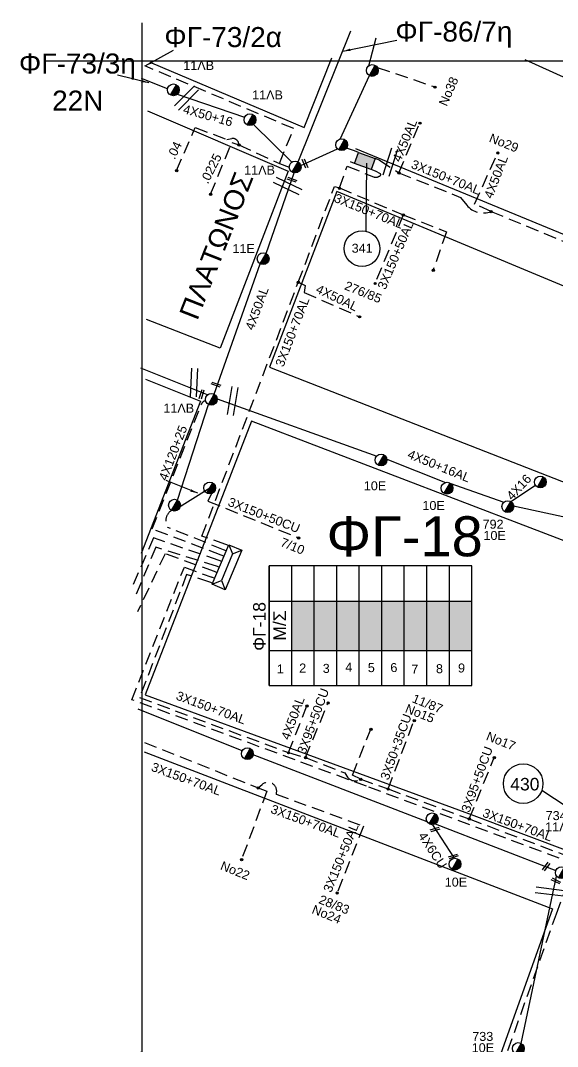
# Model space of a CAD drawing. Header units: millimetres. Extents: x 875 to 3140, y 727 to 1775.
# Drawn here: x 887 to 994.3, y 1559.1 to 1764.2 of the extents above; entities that cross this region are included whole.
import ezdxf
from ezdxf.enums import TextEntityAlignment as Align

# ---------------------------------------------------------------- set-up
doc = ezdxf.new("R2010")
doc.units = ezdxf.units.MM
doc.linetypes.add('DASHED', pattern=[19.05, 12.7, -6.35])
for name, color, linetype in [('Link Box 4 Διευθύνσεων', 7, 'Continuous'), ('Ασφαλειοκιβώτια Χ.Τ 9 αναχωρήσεων', 7, 'Continuous'), ('Γέφυρες Εναερίου Δικτύου', 7, 'Continuous'), ('Γυμνά εναέρια ΧΤ (3Φ)   3x50+35CU', 7, 'Continuous'), ('Γυμνά εναέρια ΧΤ (3Φ)   4x50AL', 7, 'Continuous'), ('Γυμνά εναέρια ΧΤ και ΦΟΠ (3Φ)   4x50+16AL', 7, 'Continuous'), ('Εναέρια παροχή ΧΤ 4x16', 7, 'SYN_LINE'), ('Επιγραφές - Σχήματα', 7, 'Continuous'), ('Καλώδια ΧΤ   3x150+50AL', 7, 'DASHED'), ('Καλώδια ΧΤ   3x150+50CU', 7, 'DASHED'), ('Καλώδια ΧΤ   3x150+70AL', 7, 'DASHED'), ('Καλώδια ΧΤ   3x150AL+50CU', 7, 'DASHED'), ('Καλώδια ΧΤ   3x95+50CU', 7, 'DASHED'), ('Καλώδια ΧΤ   4x6CU', 7, 'DASHED'), ('Μηχανική τομή', 7, 'Continuous'), ('Στύλος ΦΜ', 7, 'Continuous'), ('Στύλος ΦΜ @ 1', 7, 'Continuous'), ('Συνδέσεις', 7, 'Continuous'), ('Συνεστραμμένα ΧΤ   4x120+25AL', 7, 'SYN_LINE'), ('Τομή', 7, 'Continuous'), ('Υποσταθμός πόλεως', 7, 'Continuous'), ('Υπόβαθρο ΔΕΗ', 7, 'Continuous'), ('Υπόγεια Καλώδια Δικτύου ΧΤ   .04', 7, 'DASHED'), ('Υπόγεια καλώδια Παροχών ΧΤ   .0225', 7, 'DASHED')]:
    doc.layers.add(name, color=color, linetype=linetype)
doc.styles.add('ar', font='arial.ttf')
doc.styles.get("Standard").update_dxf_attribs({"font": 'arial.ttf'})
doc.linetypes.add('SYN_LINE', pattern='A,0.5,-0.0001,["/\\/\\/\\/",Standard,S=0.1,R=0,X=0,Y=-0.05],-0.25', length=0.7501)
doc.dimstyles.new('ISO-25', dxfattribs={"dimtxt": 2.5, "dimasz": 2.5, "dimexe": 1.25, "dimexo": 0.625, "dimtad": 1, "dimtxsty": 'Standard', "dimcen": 2.5, "dimadec": 0, "dimazin": 0, "dimtfac": 1, "dimtmove": 0, "dimatfit": 3, "dimfxl": 1, "dimarcsym": 0})

# ---------------------------------------------------------------- blocks, each defined once
blk = doc.blocks.new('ΥΠΑΡΧΩΝ ΤΣΙΜΕΝΤΕΝΙΟΣ ΣΤΥΛΟΣ')
at = {"layer": 'Στύλος ΦΜ'}
blk.add_hatch(color=256, dxfattribs=at).paths.add_polyline_path([(-1.29, -2.28, 0.574793), (2.62, 0, 0.268822), (1.3, 2.27)])
blk.add_line((-1.29, -2.28), (1.3, 2.27), dxfattribs=at)
blk.add_circle((0, 0), 2.62, dxfattribs=at)
at = {"layer": 'Στύλος ΦΜ', "flags": 4}
for tag, p in [('ΑΡΙΘΜΟΣ', (-4.68, 8.05)), ('ΤΥΠΟΣ', (-4.91, 3.03))]:
    blk.add_attdef(tag, p, '', height=4, dxfattribs=at)
blk = doc.blocks.new('LINK BOX 4 ΑΝΑΧΩΡΗΣΕΩΝ')
at = {"layer": 'Link Box 4 Διευθύνσεων', "ltscale": 40}
blk.add_hatch(color=256, dxfattribs=at).paths.add_polyline_path([(-3.54, 0), (-3.54, -4.67), (3.54, -4.67), (3.54, 0)])
for p, q in [((-3.54, 0), (-5.33, 0)), ((5.33, 0), (3.54, 0)), ((-3.54, -4.67), (-5.33, -4.67)), ((5.33, -4.67), (3.54, -4.67))]:
    blk.add_line(p, q, dxfattribs=at)
blk.add_lwpolyline([(-3.54, -4.67), (-3.54, 0), (3.54, 0), (3.54, -4.67)], close=True, dxfattribs=at)
blk = doc.blocks.new('ΥΠΟΣΤΑΘΜΟΣ ΠΟΛΕΩΣ 8 ΑΝΑΧΩΡΗΣΕΩΝ')
at = {"layer": 'Υποσταθμός πόλεως', "linetype": 'Continuous', "ltscale": 40}
for p, q in [((-8.18, -2.82), (-8.18, -4)), ((-5.9, -2.82), (-5.9, -4)), ((-3.55, -2.82), (-3.55, -4)), ((-1.28, -2.82), (-1.28, -4)), ((1.23, -2.82), (1.23, -4)), ((3.56, -2.82), (3.56, -4)), ((6.03, -2.82), (6.03, -4)), ((8.16, -2.82), (8.16, -4))]:
    blk.add_line(p, q, dxfattribs=at)
blk.add_lwpolyline([(-8.57, 2.82), (8.57, 2.82), (8.57, -2.82), (-8.57, -2.82)], close=True, dxfattribs=at)
for points in [[(-5.75, 0), (-8.57, 2.82)], [(5.75, 0), (8.57, 2.82)], [(-8.57, -2.82), (-5.75, 0)], [(-5.75, 0), (5.75, 0)], [(8.57, -2.82), (5.75, 0)]]:
    blk.add_lwpolyline(points, dxfattribs=at)
at = {"layer": 'Υποσταθμός πόλεως', "linetype": 'SYN_LINE', "ltscale": 40, "flags": 1}
for tag, p in [('ΜΕΤΑΣΧΗΜΑΤΙΣΜΟΣ', (9.59, 1.44)), ('ΙΣΧΥΣ', (9.57, -1.35)), ('ΑΡΙΘΜΟΣ', (9.69, -4.07))]:
    blk.add_attdef(tag, p, '', height=1.8, dxfattribs=at)
blk = doc.blocks.new('ΤΟΜΗ')
at = {"layer": 'Τομή', "ltscale": 40}
for p, q in [((-5.68, 0), (5.68, 0)), ((5.68, -2.33), (-5.68, -2.33))]:
    blk.add_line(p, q, dxfattribs=at)
blk = doc.blocks.new('ΑΣΦΑΛΕΙΟΚΙΒΩΤΙΟ ΥΠΟΣΤΑΘΜΟΥ 9 ΑΝΑΧΩΡΗΣΕΩΝ')
at = {"layer": 'Ασφαλειοκιβώτια Χ.Τ 9 αναχωρήσεων', "ltscale": 40}
for p, q in [((-23.8, 40.36), (24.02, 40.36)), ((-9.72, 40.36), (-9.72, -40.64)), ((9.94, 40.36), (9.94, -40.64)), ((-23.8, 31.36), (24.02, 31.36)), ((-23.8, 22.36), (24.02, 22.36)), ((-23.8, 13.36), (24.02, 13.36)), ((-23.8, 4.36), (24.02, 4.36)), ((-23.8, -4.64), (24.02, -4.64)), ((-23.8, -13.64), (24.02, -13.64)), ((-23.8, -22.64), (24.02, -22.64)), ((-23.8, -31.64), (24.02, -31.64))]:
    blk.add_line(p, q, dxfattribs=at)
at = {"layer": 'Ασφαλειοκιβώτια Χ.Τ 9 αναχωρήσεων'}
blk.add_lwpolyline([(-23.8, -40.64), (24.02, -40.64), (24.02, 40.36), (-23.8, 40.36)], close=True, dxfattribs=at)
for s, rotation, p in [('1', 270, (-18.96, 37.31)), ('2', 270, (-18.6, 28.38)), ('3', 270, (-18.74, 18.97)), ('4', 270, (-18.26, 9.95)), ('5', 270, (-18.42, 0.93)), ('6', 274.9707, (-18.52, -8.21)), ('7', 270, (-19, -16.47)), ('8', 270, (-18.86, -26.29)), ('9', 266.863, (-18.5, -35))]:
    blk.add_text(s, height=3.6, rotation=rotation, dxfattribs=at).set_placement(p)
at = {"layer": 'Ασφαλειοκιβώτια Χ.Τ 9 αναχωρήσεων', "ltscale": 40}
for tag, height, p in [('ΟΝΟΜΑ', 5, (-0.16, 44.31)), ('ΚΕΙΜΕΝΟ 1', 2, (17.06, 35.59)), ('ΚΕΙΜΕΝΟ 2', 2, (17.06, 26.88)), ('ΚΕΙΜΕΝΟ 3', 2, (17.06, 17.69)), ('ΚΕΙΜΕΝΟ 4', 2, (17.06, 8.71)), ('ΚΕΙΜΕΝΟ 5', 2, (17.06, -0.13)), ('ΚΕΙΜΕΝΟ 6', 2, (17.06, -9.05)), ('ΚΕΙΜΕΝΟ 7', 2, (17.06, -18.13)), ('ΚΕΙΜΕΝΟ 8', 2, (17.06, -26.85)), ('ΚΕΙΜΕΝΟ 9', 2, (17.06, -35.99)), ('ΣΧ', 2, (-0.1, -42.64))]:
    blk.add_attdef(tag, text='', height=height, dxfattribs=at).set_placement(p, align=Align.MIDDLE_CENTER)
blk = doc.blocks.new('_ΣΥΝΔΕΣΗ')
at = {"layer": 'Συνδέσεις', "linetype": 'SYN_LINE', "ltscale": 40}
blk.add_hatch(color=256, dxfattribs=at).paths.add_polyline_path([(0.5, -0.01, 1), (-0.5, -0.01, 1)])
at = {"layer": 'Συνδέσεις'}
blk.add_circle((0, -0.01), 0.5, dxfattribs=at)
blk = doc.blocks.new('ΜΗΧΑΝΙΚΗ ΤΟΜΗ')
at = {"layer": 'Μηχανική τομή', "ltscale": 40}
for p, q in [((-1.89, 0.78), (1.89, 0.78)), ((1.89, 0), (-1.89, 0))]:
    blk.add_line(p, q, dxfattribs=at)

msp = doc.modelspace()

# ---------------------------------------------------------------- hatches: boundary and pattern name
at = {"layer": 'Ασφαλειοκιβώτια Χ.Τ 9 αναχωρήσεων', "ltscale": 20}
for color, points in [(133, [(941.23, 1648.08), (941.23, 1638.26), (945.73, 1638.26), (945.73, 1648.08)]), (6, [(945.73, 1648.08), (945.73, 1638.26), (950.23, 1638.26), (950.23, 1648.08)]), (27, [(950.23, 1648.08), (950.23, 1638.26), (954.73, 1638.26), (954.73, 1648.08)]), (151, [(954.73, 1648.08), (954.73, 1638.26), (959.23, 1638.26), (959.23, 1648.08)]), (30, [(959.23, 1648.08), (959.23, 1638.26), (963.73, 1638.26), (963.73, 1648.08)]), (62, [(963.73, 1648.08), (963.73, 1638.26), (968.23, 1638.26), (968.23, 1648.08)]), (173, [(968.23, 1648.08), (968.23, 1638.26), (972.73, 1638.26), (972.73, 1648.08)]), (1, [(972.73, 1648.08), (972.73, 1638.26), (977.23, 1638.26), (977.23, 1648.08)])]:
    msp.add_hatch(color=color, dxfattribs=at).paths.add_polyline_path(points)

# ---------------------------------------------------------------- linework, layer by layer
at = {"layer": 'Γέφυρες Εναερίου Δικτύου', "color": 30}
for points in [[(956.63, 1755.13), (958.12, 1760.68)], [(950.89, 1740.46), (956.75, 1753.16)]]:
    msp.add_lwpolyline(points, dxfattribs=at)
at = {"layer": 'Γέφυρες Εναερίου Δικτύου', "color": 6, "linetype": 'DASHED', "ltscale": 0.2}
msp.add_lwpolyline([(938.76, 1735.6), (941.62, 1742.55), (911.85, 1755.11)], dxfattribs=at)
at = {"layer": 'Γέφυρες Εναερίου Δικτύου', "color": 30, "linetype": 'DASHED', "ltscale": 0.2}
for points in [[(958.34, 1754.8), (969.87, 1750.87)], [(926.22, 1655.08), (914.07, 1658.86), (909.72, 1648.53)]]:
    msp.add_lwpolyline(points, dxfattribs=at)
at = {"layer": 'Γέφυρες Εναερίου Δικτύου', "color": 30, "ltscale": 20}
msp.add_lwpolyline([(953.76, 1738.09), (952.2, 1738.67)], dxfattribs=at)
at = {"layer": 'Γέφυρες Εναερίου Δικτύου', "color": 62, "linetype": 'DASHED', "ltscale": 0.2}
msp.add_lwpolyline([(927.14, 1657.28), (913.37, 1662.51), (923.19, 1687.49, -0.277908), (924.02, 1688.13, 0.072289)], format="xyb", dxfattribs=at)
at = {"layer": 'Γέφυρες Εναερίου Δικτύου', "color": 133, "linetype": 'DASHED', "ltscale": 0.2}
msp.add_lwpolyline([(927.6, 1658.36), (916.47, 1662.82)], dxfattribs=at)
at = {"layer": 'Γέφυρες Εναερίου Δικτύου', "color": 173, "linetype": 'DASHED', "ltscale": 0.2}
msp.add_lwpolyline([(926.7, 1656.23), (913.59, 1660.73), (909.3, 1650.83)], dxfattribs=at)
at = {"layer": 'Γέφυρες Εναερίου Δικτύου', "color": 27, "linetype": 'DASHED', "ltscale": 0.2}
msp.add_lwpolyline([(925.77, 1654), (915.93, 1657.55), (910.39, 1645.93)], dxfattribs=at)
at = {"layer": 'Γέφυρες Εναερίου Δικτύου', "color": 133, "linetype": 'DASHED', "ltscale": 0.2}
msp.add_arc((918.48, 1664.17), 2.42, 121.3874, 213.7094, dxfattribs=at)
at = {"layer": 'Γυμνά εναέρια ΧΤ (3Φ)   3x50+35CU', "color": 151, "linetype": 'DASHED', "ltscale": 0.2}
msp.add_lwpolyline([(960.49, 1610.54), (965.7, 1624.22)], dxfattribs=at)
at = {"layer": 'Γυμνά εναέρια ΧΤ (3Φ)   4x50AL', "color": 30}
msp.add_lwpolyline([(942.5, 1735.88), (953.06, 1762.09)], dxfattribs=at)
at = {"layer": 'Γυμνά εναέρια ΧΤ (3Φ)   4x50AL', "color": 27, "linetype": 'DASHED', "ltscale": 0.2}
for points in [[(962.64, 1733.71), (966.83, 1743.67)], [(981.07, 1725.99), (977.79, 1727.44), (982.4, 1737.73)]]:
    msp.add_lwpolyline(points, dxfattribs=at)
at = {"layer": 'Γυμνά εναέρια ΧΤ (3Φ)   4x50AL', "color": 133}
for points in [[(936.11, 1717.56), (941.75, 1733.7)], [(925.75, 1689.45), (934.94, 1715.51)], [(918.39, 1668.28), (924.58, 1687.41)]]:
    msp.add_lwpolyline(points, dxfattribs=at)
at = {"layer": 'Γυμνά εναέρια ΧΤ (3Φ)   4x50AL', "color": 1, "linetype": 'DASHED', "ltscale": 0.2}
msp.add_lwpolyline([(942.55, 1711.83), (943.94, 1711.17), (943.71, 1709.77), (954.79, 1704.95)], dxfattribs=at)
at = {"layer": 'Γυμνά εναέρια ΧΤ (3Φ)   4x50AL', "color": 151, "linetype": 'DASHED', "ltscale": 0.2}
msp.add_lwpolyline([(940.56, 1617.8), (944.26, 1627.16)], dxfattribs=at)
at = {"layer": 'Γυμνά εναέρια ΧΤ και ΦΟΠ (3Φ)   4x50+16AL', "color": 173}
msp.add_lwpolyline([(916.43, 1750.47), (911.24, 1752.6)], dxfattribs=at)
at = {"layer": 'Γυμνά εναέρια ΧΤ και ΦΟΠ (3Φ)   4x50+16AL', "color": 30}
for points in [[(918.37, 1749.41), (931.81, 1744.82)], [(933.6, 1743.39), (941.28, 1735.86)], [(943.05, 1735.17), (950.36, 1738.52)]]:
    msp.add_lwpolyline(points, dxfattribs=at)
at = {"layer": 'Γυμνά εναέρια ΧΤ και ΦΟΠ (3Φ)   4x50+16AL', "color": 62}
msp.add_lwpolyline([(924.38, 1689.31), (911.07, 1694.67)], dxfattribs=at)
at = {"layer": 'Γυμνά εναέρια ΧΤ και ΦΟΠ (3Φ)   4x50+16AL', "color": 6}
for points in [[(926.33, 1688.53), (958.21, 1677.08)], [(960.26, 1676.46), (971.98, 1671.82)], [(972.86, 1671.7), (983.64, 1667.88)], [(985.57, 1667.17), (1030.52, 1657.43)]]:
    msp.add_lwpolyline(points, dxfattribs=at)
at = {"layer": 'Γυμνά εναέρια ΧΤ και ΦΟΠ (3Φ)   4x50+16AL', "color": 133}
for points in [[(931.35, 1618.18), (910.53, 1626.5)], [(968.29, 1604), (933.53, 1617.39)], [(969.91, 1603.56), (994.01, 1594.21)]]:
    msp.add_lwpolyline(points, dxfattribs=at)
at = {"layer": 'Γυμνά εναέρια ΧΤ και ΦΟΠ (3Φ)   4x50+16AL', "color": 2}
msp.add_lwpolyline([(987.1, 1559.67), (994.16, 1593.1)], dxfattribs=at)
at = {"layer": 'Εναέρια παροχή ΧΤ 4x16', "color": 6, "linetype": 'Continuous'}
msp.add_lwpolyline([(984.99, 1668.01), (989.92, 1671.27)], dxfattribs=at)
at = {"layer": 'Επιγραφές - Σχήματα', "ltscale": 20}
for p, q in [((956.18, 1735.64), (956.07, 1722.11)), ((1001.65, 1603.36), (991.19, 1610.2))]:
    msp.add_line(p, q, dxfattribs=at)
at = {"layer": 'Επιγραφές - Σχήματα'}
for points in [[(2909.53, 1755.34), (2909.49, 750.1), (911.34, 750.1), (911.34, 1763.72)], [(892.09, 1756.08), (2890.24, 1756.08), (2890.24, 1756.08)]]:
    msp.add_lwpolyline(points, dxfattribs=at)
at = {"layer": 'Επιγραφές - Σχήματα', "ltscale": 20}
for centre, radius in [((955.28, 1718.56), 3.58), ((987.49, 1611.6), 3.95)]:
    msp.add_circle(centre, radius, dxfattribs=at)
at = {"layer": 'Καλώδια ΧΤ   3x150+50AL', "color": 1, "ltscale": 0.2}
msp.add_lwpolyline([(963.53, 1725.31), (957.88, 1711.62)], dxfattribs=at)
at = {"layer": 'Καλώδια ΧΤ   3x150+50AL', "color": 6, "ltscale": 0.2}
msp.add_lwpolyline([(955.59, 1603.12), (950.31, 1589.75)], dxfattribs=at)
at = {"layer": 'Καλώδια ΧΤ   3x150+50CU', "ltscale": 0.2}
msp.add_lwpolyline([(925.18, 1669.59), (924.48, 1668.08), (942.59, 1660.73)], dxfattribs=at)
at = {"layer": 'Καλώδια ΧΤ   3x150+70AL', "color": 27, "ltscale": 0.2}
msp.add_lwpolyline([(958.76, 1736.25), (962.64, 1733.71), (974.94, 1728.81), (976.2, 1727.25, 0.329239), (981.07, 1725.99), (1045.69, 1699.36), (1044.18, 1694.59)], format="xyb", dxfattribs=at)
at = {"layer": 'Καλώδια ΧΤ   3x150+70AL', "color": 1, "ltscale": 0.2}
msp.add_lwpolyline([(928.04, 1659.41), (923.28, 1661.09), (942.55, 1711.83), (949.77, 1730.99), (950.78, 1730.69), (952.33, 1735.03), (957.58, 1732.91, 0.24892), (958.72, 1733.03, 0.512861), (958.99, 1733.51), (957.95, 1734.06)], format="xyb", dxfattribs=at)
msp.add_lwpolyline([(950.78, 1730.69), (963.53, 1725.31), (972.13, 1721.91), (969.5, 1714.24)], dxfattribs=at)
at = {"layer": 'Καλώδια ΧΤ   3x150+70AL', "color": 6, "ltscale": 0.2}
for points in [[(956.19, 1611.07), (909.31, 1628.37), (919.77, 1654.89), (925.29, 1652.86)], [(934.51, 1610.78), (936.28, 1610.11), (931.2, 1596.42)], [(999.95, 1599.27), (998.27, 1595.34), (956.19, 1611.07)]]:
    msp.add_lwpolyline(points, dxfattribs=at)
at = {"layer": 'Καλώδια ΧΤ   3x150+70AL', "color": 151, "ltscale": 0.2}
msp.add_lwpolyline([(924.88, 1651.88), (920.23, 1653.41), (910.82, 1628.82), (940.56, 1617.8), (943.98, 1616.81), (951.82, 1613.74), (952.23, 1613.09, 0.411351), (955.01, 1612.48), (960.49, 1610.54), (976.7, 1604.55), (997.75, 1596.59), (1001.69, 1606.17), (1004.67, 1604.97), (1004.14, 1603.3)], format="xyb", dxfattribs=at)
msp.add_lwpolyline([(955.01, 1612.48), (953.37, 1613.32), (957.05, 1622.5)], dxfattribs=at)
at = {"layer": 'Καλώδια ΧΤ   3x150+70AL', "color": 6, "ltscale": 0.2}
msp.add_lwpolyline([(911.78, 1619.85), (934.51, 1610.78), (935.34, 1611.46, -0.769435), (938.11, 1609.47), (955.59, 1603.12)], format="xyb", dxfattribs=at)
at = {"layer": 'Καλώδια ΧΤ   3x150AL+50CU', "color": 2, "ltscale": 0.2}
msp.add_lwpolyline([(973.77, 1519.36), (974.19, 1520.86), (971.69, 1522.38), (994.14, 1585.57), (996.47, 1591.95), (997.09, 1593.66), (999.83, 1593.49), (1002.11, 1598.37)], dxfattribs=at)
at = {"layer": 'Καλώδια ΧΤ   3x95+50CU', "color": 151, "ltscale": 0.2}
for points in [[(943.98, 1616.81), (948.5, 1627.77)], [(976.7, 1604.55), (981.71, 1616.82)]]:
    msp.add_lwpolyline(points, dxfattribs=at)
at = {"layer": 'Καλώδια ΧΤ   4x6CU', "color": 133, "linetype": 'SYN_LINE', "ltscale": 10}
msp.add_lwpolyline([(973.73, 1596.69), (969.46, 1603.4)], dxfattribs=at)
at = {"layer": 'Συνεστραμμένα ΧΤ   4x120+25AL', "color": 133, "ltscale": 10}
msp.add_lwpolyline([(917.52, 1666.12), (924.85, 1670.72)], dxfattribs=at)
at = {"layer": 'Υπόβαθρο ΔΕΗ'}
for points in [[(913.22, 1755.67), (943.73, 1742.8), (949.26, 1756.72)], [(987.85, 1756.36), (1044.38, 1730.77), (1035.15, 1705.04), (954.07, 1738.49)], [(912.44, 1746.11), (940.52, 1734.01), (926.91, 1698.66), (912.21, 1704.41)], [(911.98, 1692.46), (922.99, 1688.08), (911.15, 1657.61)], [(911.73, 1617.98), (993.32, 1586.58), (974.29, 1533.23), (911.08, 1557.89)]]:
    msp.add_lwpolyline(points, dxfattribs=at)
for points in [[(950.27, 1730), (936.79, 1694.85), (1020.07, 1662.36), (1032.16, 1695.78)], [(911.93, 1629.33), (976.53, 1605.62), (997.46, 1597.8), (1016.7, 1652.08), (933.19, 1684.05)]]:
    msp.add_lwpolyline(points, close=True, dxfattribs=at)
at = {"layer": 'Υπόγεια Καλώδια Δικτύου ΧΤ   .04', "color": 6, "ltscale": 0.2}
msp.add_lwpolyline([(918.22, 1734.17), (921.96, 1742.75), (928.29, 1740.4), (929.23, 1740.56, -0.480215), (930.66, 1739.3, 1.050652)], format="xyb", dxfattribs=at)
at = {"layer": 'Υπόγεια καλώδια Παροχών ΧΤ   .0225', "color": 6, "ltscale": 0.2}
for points in [[(925.02, 1729.45), (929.24, 1739.76), (930.66, 1739.3)], [(930.66, 1739.3), (938.76, 1735.6), (940.73, 1734.82)]]:
    msp.add_lwpolyline(points, dxfattribs=at)

# ---------------------------------------------------------------- block references
at = {"layer": 'Link Box 4 Διευθύνσεων', "xscale": 0.4999999999999989, "yscale": 0.4999999999999989, "zscale": 0.4999999999999989, "rotation": 339.7063771444734}
msp.add_blockref('LINK BOX 4 ΑΝΑΧΩΡΗΣΕΩΝ', (956.26, 1737.17), dxfattribs=at)
at = {"layer": 'Ασφαλειοκιβώτια Χ.Τ 9 αναχωρήσεων', "xscale": 0.5, "yscale": 0.5, "zscale": 0.5, "rotation": 90}
msp.add_blockref('ΑΣΦΑΛΕΙΟΚΙΒΩΤΙΟ ΥΠΟΣΤΑΘΜΟΥ 9 ΑΝΑΧΩΡΗΣΕΩΝ', (956.91, 1643.11), dxfattribs=at).add_auto_attribs({'ΟΝΟΜΑ': 'ΦΓ-18'})
at = {"layer": 'Μηχανική τομή'}
for p, xscale, yscale, zscale, rotation in [((943.71, 1735.51), 0.4999999999999164, 0.4999999999999164, 0.4999999999999164, 293.323564683481), ((941.23, 1732.14), 0.4999999999999791, 0.4999999999999791, 0.4999999999999791, 339.8667251235482), ((923.41, 1689.37), 0.4999999999999354, 0.4999999999999354, 0.4999999999999354, 72.35678662186872), ((926.03, 1691.2), 0.4999999999999791, 0.4999999999999791, 0.4999999999999791, 339.8667251235482), ((969.79, 1602.63), 0.500000000000212, 0.500000000000212, 0.500000000000212, 197.0177914794476), ((973.47, 1597.25), 0.500000000000212, 0.500000000000212, 0.500000000000212, 197.0177914794476), ((991.94, 1595.14), 0.5000000000000261, 0.5000000000000261, 0.5000000000000261, 233.5382978307458), ((994.12, 1592.34), 0.5000000000001067, 0.5000000000001067, 0.5000000000001067, 154.2532608670445)]:
    msp.add_blockref('ΜΗΧΑΝΙΚΗ ΤΟΜΗ', p, dxfattribs=dict(at, xscale=xscale, yscale=yscale, zscale=zscale, rotation=rotation))
at = {"layer": 'Στύλος ΦΜ @ 1', "ltscale": 40}
ref = msp.add_blockref('ΥΠΑΡΧΩΝ ΤΣΙΜΕΝΤΕΝΙΟΣ ΣΤΥΛΟΣ', (917.59, 1750.29), dxfattribs=dict(at, xscale=0.4499999999998181, yscale=0.4499999999998181, zscale=0.4499999999998181))
ref.add_attrib('ΤΥΠΟΣ', '11ΛB', (919.56, 1754.27), dxfattribs={"layer": 'Στύλος ΦΜ', "height": 1.8, "flags": 4})
at = {"layer": 'Στύλος ΦΜ @ 1', "ltscale": 40, "xscale": 0.4499999999998181, "yscale": 0.4499999999998181, "zscale": 0.4499999999998181}
for p in [(957.33, 1754.18), (951.22, 1739.33), (924.85, 1670.72), (990.91, 1671.9), (917.8, 1667.26), (932.37, 1617.59), (969.31, 1604.57)]:
    msp.add_blockref('ΥΠΑΡΧΩΝ ΤΣΙΜΕΝΤΕΝΙΟΣ ΣΤΥΛΟΣ', p, dxfattribs=at)
at = {"layer": 'Στύλος ΦΜ @ 1', "ltscale": 40}
ref = msp.add_blockref('ΥΠΑΡΧΩΝ ΤΣΙΜΕΝΤΕΝΙΟΣ ΣΤΥΛΟΣ', (932.88, 1744.32), dxfattribs=dict(at, xscale=0.4499999999998181, yscale=0.4499999999998181, zscale=0.4499999999998181))
ref.add_attrib('ΤΥΠΟΣ', '11ΛB', (933.32, 1748.38), dxfattribs={"layer": 'Στύλος ΦΜ', "height": 1.8, "flags": 4})
ref = msp.add_blockref('ΥΠΑΡΧΩΝ ΤΣΙΜΕΝΤΕΝΙΟΣ ΣΤΥΛΟΣ', (941.91, 1734.86), dxfattribs=dict(at, xscale=0.4499999999998181, yscale=0.4499999999998181, zscale=0.4499999999998181))
ref.add_attrib('ΤΥΠΟΣ', '11ΛB', (931.73, 1733.36), dxfattribs={"layer": 'Στύλος ΦΜ', "height": 1.8, "flags": 4})
ref = msp.add_blockref('ΥΠΑΡΧΩΝ ΤΣΙΜΕΝΤΕΝΙΟΣ ΣΤΥΛΟΣ', (935.52, 1716.54), dxfattribs=dict(at, xscale=0.4499999999998181, yscale=0.4499999999998181, zscale=0.4499999999998181))
ref.add_attrib('ΤΥΠΟΣ', '11E', (929.39, 1717.66), dxfattribs={"layer": 'Στύλος ΦΜ', "height": 1.8, "flags": 4})
ref = msp.add_blockref('ΥΠΑΡΧΩΝ ΤΣΙΜΕΝΤΕΝΙΟΣ ΣΤΥΛΟΣ', (925.16, 1688.43), dxfattribs=dict(at, xscale=0.4499999999998181, yscale=0.4499999999998181, zscale=0.4499999999998181))
ref.add_attrib('ΤΥΠΟΣ', '11ΛB', (915.58, 1685.76), dxfattribs={"layer": 'Στύλος ΦΜ', "height": 1.8, "flags": 4})
ref = msp.add_blockref('ΥΠΑΡΧΩΝ ΤΣΙΜΕΝΤΕΝΙΟΣ ΣΤΥΛΟΣ', (959.09, 1676.3), dxfattribs=dict(at, xscale=0.4499999999998181, yscale=0.4499999999998181, zscale=0.4499999999998181))
ref.add_attrib('ΤΥΠΟΣ', '10E', (955.64, 1670.25), dxfattribs={"layer": 'Στύλος ΦΜ', "height": 1.8, "flags": 4})
ref = msp.add_blockref('ΥΠΑΡΧΩΝ ΤΣΙΜΕΝΤΕΝΙΟΣ ΣΤΥΛΟΣ', (972.28, 1670.67), dxfattribs=dict(at, xscale=0.4499999999998181, yscale=0.4499999999998181, zscale=0.4499999999998181))
ref.add_attrib('ΤΥΠΟΣ', '10E', (967.35, 1666.31), dxfattribs={"layer": 'Στύλος ΦΜ', "height": 1.8, "flags": 4})
ref = msp.add_blockref('ΥΠΑΡΧΩΝ ΤΣΙΜΕΝΤΕΝΙΟΣ ΣΤΥΛΟΣ', (984.41, 1666.99), dxfattribs=dict(at, xscale=0.4499999999998181, yscale=0.4499999999998181, zscale=0.4499999999998181))
ref.add_attrib('ΤΥΠΟΣ', '10E', (979.55, 1660.32), dxfattribs={"layer": 'Στύλος ΦΜ', "height": 1.8, "flags": 4})
ref.add_attrib('ΑΡΙΘΜΟΣ', '792', (979.37, 1662.57), dxfattribs={"layer": 'Στύλος ΦΜ', "height": 1.8, "flags": 4})
ref = msp.add_blockref('ΥΠΑΡΧΩΝ ΤΣΙΜΕΝΤΕΝΙΟΣ ΣΤΥΛΟΣ', (995.11, 1593.8), dxfattribs=dict(at, xscale=0.4499999999998181, yscale=0.4499999999998181, zscale=0.4499999999998181))
ref.add_attrib('ΤΥΠΟΣ', '11ΛB', (991.88, 1602.05), dxfattribs={"layer": 'Στύλος ΦΜ', "height": 1.8, "flags": 4})
ref.add_attrib('ΑΡΙΘΜΟΣ', '734', (991.98, 1604.31), dxfattribs={"layer": 'Στύλος ΦΜ', "height": 1.8, "flags": 4})
ref = msp.add_blockref('ΥΠΑΡΧΩΝ ΤΣΙΜΕΝΤΕΝΙΟΣ ΣΤΥΛΟΣ', (973.85, 1595.51), dxfattribs=dict(at, xscale=0.4499999999998181, yscale=0.4499999999998181, zscale=0.4499999999998181))
ref.add_attrib('ΤΥΠΟΣ', '10E', (971.81, 1591.02), dxfattribs={"layer": 'Στύλος ΦΜ', "height": 1.8, "flags": 4})
ref = msp.add_blockref('ΥΠΑΡΧΩΝ ΤΣΙΜΕΝΤΕΝΙΟΣ ΣΤΥΛΟΣ', (986.51, 1558.65), dxfattribs=dict(at, xscale=0.4499999999998181, yscale=0.4499999999998181, zscale=0.4499999999998181))
ref.add_attrib('ΤΥΠΟΣ', '10E', (977.2, 1557.91), dxfattribs={"layer": 'Στύλος ΦΜ', "height": 1.8, "flags": 4})
ref.add_attrib('ΑΡΙΘΜΟΣ', '733', (977.31, 1560.17), dxfattribs={"layer": 'Στύλος ΦΜ', "height": 1.8, "flags": 4})
at = {"layer": 'Συνδέσεις', "xscale": 0.4500000000000455, "yscale": 0.4500000000000455, "zscale": 0.4500000000000455}
for p in [(969.88, 1750.84), (966.85, 1743.64), (930.67, 1739.27), (982.42, 1737.7), (918.24, 1734.14), (962.66, 1733.68), (925.03, 1729.42), (950.78, 1730.64), (963.55, 1725.28), (981.09, 1725.96), (969.52, 1714.21), (942.57, 1711.8), (957.9, 1711.59), (954.8, 1704.92), (942.61, 1660.7), (944.28, 1627.13), (948.52, 1627.74), (965.72, 1624.19), (957.06, 1622.47), (940.58, 1617.77), (944, 1616.78), (981.73, 1616.79), (955.03, 1612.45), (934.53, 1610.75), (960.51, 1610.51), (976.72, 1604.52), (931.22, 1596.39), (950.32, 1589.72)]:
    msp.add_blockref('_ΣΥΝΔΕΣΗ', p, dxfattribs=at)
at = {"layer": 'Τομή'}
for p, xscale, yscale, zscale, rotation in [((920.62, 1748.28), 0.5000000000001762, 0.5000000000001762, 0.5000000000001762, 225.175133643904), ((961.49, 1735.68), 0.5000000000002094, 0.5000000000002094, 0.5000000000002094, 252.2462677595692), ((940.16, 1730.54), 0.5000000000002057, 0.5000000000002057, 0.5000000000002057, 154.2873576924235), ((922.28, 1691.74), 0.5000000000001841, 0.5000000000001841, 0.5000000000001841, 267.3348198415197), ((929.99, 1688), 0.5000000000001805, 0.5000000000001805, 0.5000000000001805, 260.3489147628961), ((992.87, 1590.61), 0.5000000000003297, 0.5000000000003297, 0.5000000000003297, 352.9353485072888)]:
    msp.add_blockref('ΤΟΜΗ', p, dxfattribs=dict(at, xscale=xscale, yscale=yscale, zscale=zscale, rotation=rotation))
at = {"layer": 'Υποσταθμός πόλεως', "xscale": 0.5000000000000103, "yscale": 0.5000000000000103, "zscale": 0.5000000000000103, "rotation": 247.226853707499}
msp.add_blockref('ΥΠΟΣΤΑΘΜΟΣ ΠΟΛΕΩΣ 8 ΑΝΑΧΩΡΗΣΕΩΝ', (928.3, 1654.87), dxfattribs=at)

# ---------------------------------------------------------------- texts
at = {"layer": 'Γυμνά εναέρια ΧΤ (3Φ)   3x50+35CU', "ltscale": 0.2}
msp.add_text('3X50+35CU', height=1.8, rotation=70.1852, dxfattribs=at).set_placement((962.05, 1618.96), align=Align.MIDDLE)
at = {"layer": 'Γυμνά εναέρια ΧΤ (3Φ)   4x50AL', "ltscale": 0.2}
for rotation, p in [(67.6538, (963.82, 1740.19)), (68.9458, (982.05, 1732.9)), (334.2502, (950.29, 1708.73)), (69.769, (934.28, 1706.61)), (69.4275, (941.44, 1624.7))]:
    msp.add_text('4X50AL', height=1.8, rotation=rotation, dxfattribs=at).set_placement(p, align=Align.MIDDLE)
at = {"layer": 'Γυμνά εναέρια ΧΤ και ΦΟΠ (3Φ)   4x50+16AL', "ltscale": 0.2}
msp.add_text('4X50+16AL', height=1.8, rotation=337.8819, dxfattribs=at).set_placement((970.67, 1675.12), align=Align.MIDDLE)
at = {"layer": 'Γυμνά εναέρια ΧΤ και ΦΟΠ (3Φ)   4x50+16AL', "ltscale": 20, "insert": (919.86, 1747.4), "char_height": 1.8, "width": 10.1688, "attachment_point": 1, "rotation": 344.4783, "style": 'ar'}
msp.add_mtext('4Χ50+16', dxfattribs=at)
at = {"layer": 'Εναέρια παροχή ΧΤ 4x16', "ltscale": 20}
msp.add_text('4X16', height=1.8, rotation=47.0653, dxfattribs=at).set_placement((986.62, 1670.87), align=Align.MIDDLE)
at = {"layer": 'Επιγραφές - Σχήματα', "ltscale": 20, "attachment_point": 1, "style": 'ar'}
for s, insert, char_height, width in [('ΦΓ-86/7η', (961.95, 1763.95), 4, 19.3816), ('ΦΓ-73/2α', (915.77, 1762.85), 4, 19.3816), ('ΦΓ-73/3η', (886.71, 1757.56), 4, 19.3816), ('22N', (893.35, 1750.15), 4, 19.3816), ('341', (953.21, 1719.54), 1.8, 7.6984), ('ΦΓ-18', (948.18, 1665.05), 8, 19.3816), ('430', (984.91, 1612.75), 2.5, 8.4555)]:
    msp.add_mtext(s, dxfattribs=dict(at, insert=insert, char_height=char_height, width=width))
for s, insert, char_height, width, rotation in [('Νο38', (970.55, 1747.6), 1.8, 19.3816, 66.439), ('Νο29', (981.18, 1741.65), 1.8, 19.3816, 338.2018), ('ΠΛΑΤΩΝΟΣ', (918.63, 1705.5), 4, 19.3816, 68.5716), ('276/85', (952.27, 1712.13), 1.8, 19.3816, 338.2018), ('7/10', (939.47, 1660.83), 1.8, 19.3816, 338.2018), ('Μ/Σ', (937.57, 1640.19), 2.5, 8.17, 90), ('11/87', (965.79, 1629.6), 1.8, 19.3816, 338.2018), ('Νο15', (964.41, 1627.6), 1.8, 19.3816, 338.2018), ('Νο17', (980.6, 1622.07), 1.8, 19.3816, 338.2018), ('Νο22', (927.47, 1596.17), 1.8, 19.3816, 338.2018), ('28/83', (947.14, 1589.42), 1.8, 19.3816, 338.2018), ('Νο24', (945.76, 1587.43), 1.8, 19.3816, 338.2018)]:
    msp.add_mtext(s, dxfattribs=dict(at, insert=insert, char_height=char_height, width=width, rotation=rotation))
at = {"layer": 'Καλώδια ΧΤ   3x150+50AL', "ltscale": 0.2}
for rotation, p in [(66.9435, (961.99, 1717.29)), (67.7122, (951.06, 1596.8))]:
    msp.add_text('3X150+50AL', height=1.8, rotation=rotation, dxfattribs=at).set_placement(p, align=Align.MIDDLE)
at = {"layer": 'Καλώδια ΧΤ   3x150+50CU', "ltscale": 0.2}
msp.add_text('3X150+50CU', height=1.8, rotation=338.5155, dxfattribs=at).set_placement((935.7, 1665.28), align=Align.MIDDLE)
at = {"layer": 'Καλώδια ΧΤ   3x150+70AL', "ltscale": 0.2}
for rotation, p in [(338.1756, (972.04, 1732.85)), (337.9662, (956.64, 1726.07)), (68.9236, (941.35, 1701.91)), (339.8454, (925.12, 1626.79)), (339.8454, (920.16, 1612.55)), (339.8454, (944.03, 1604.13)), (339.8454, (986.37, 1603.38))]:
    msp.add_text('3X150+70AL', height=1.8, rotation=rotation, dxfattribs=at).set_placement(p, align=Align.MIDDLE)
at = {"layer": 'Καλώδια ΧΤ   3x95+50CU', "ltscale": 0.2}
for rotation, p in [(69.6397, (945.5, 1624.11)), (69.8887, (978.26, 1612.47))]:
    msp.add_text('3X95+50CU', height=1.8, rotation=rotation, dxfattribs=at).set_placement(p, align=Align.MIDDLE)
at = {"layer": 'Καλώδια ΧΤ   4x6CU', "ltscale": 0.2}
msp.add_text('4X6CU', height=1.8, rotation=303.0466, dxfattribs=at).set_placement((969.39, 1598.28), align=Align.MIDDLE)
at = {"layer": 'Συνεστραμμένα ΧΤ   4x120+25AL', "ltscale": 0.2}
msp.add_text('4Χ120+25', height=1.8, rotation=68.9236, dxfattribs=at).set_placement((917.5, 1677.72), align=Align.MIDDLE)
at = {"layer": 'Υπόγεια Καλώδια Δικτύου ΧΤ   .04', "ltscale": 0.2}
msp.add_text('.04', height=1.8, rotation=64.2112, dxfattribs=at).set_placement((917.78, 1738.22), align=Align.MIDDLE)
at = {"layer": 'Υπόγεια καλώδια Παροχών ΧΤ   .0225', "ltscale": 0.2}
msp.add_text('.0225', height=1.8, rotation=63.0837, dxfattribs=at).set_placement((925.08, 1734.57), align=Align.MIDDLE)

# ---------------------------------------------------------------- leaders
at = {"layer": 'Επιγραφές - Σχήματα', "ltscale": 40}
for points in [[(951.47, 1758), (962.23, 1760.26)], [(911.96, 1755.09), (917.59, 1758.2)], [(912.65, 1751.71), (906.4, 1753.26)], [(922.44, 1669.66), (916.14, 1672.19)]]:
    msp.add_leader(points, dimstyle='ISO-25', override={"dimasz": 1.5, "dimtad": 0}, dxfattribs=at)

doc.saveas('drawing.dxf')
